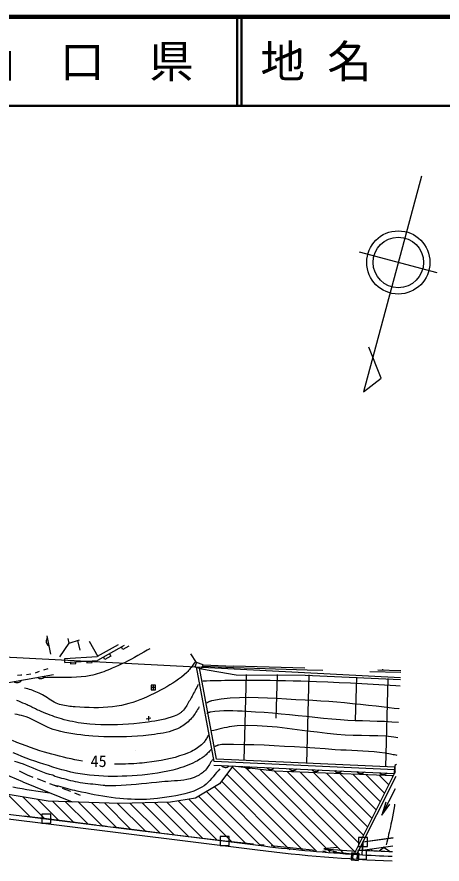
# Model space of a CAD drawing. Units: millimetres, scale not verified. Extents: x 40000 to 680000, y 20000 to 380000.
# Drawn here: x 343046 to 390768, y 284846 to 380000 of the extents above; entities that cross this region are included whole.
import ezdxf
from ezdxf.enums import TextEntityAlignment as Align

# ---------------------------------------------------------------- set-up
doc = ezdxf.new("R2010")
doc.units = ezdxf.units.MM
doc.header["$LTSCALE"] = 1000
for name, color, linetype, lineweight in [('M-BGD', 7, 'Continuous', 25), ('M-BMK-ROW', 30, 'Continuous', 25), ('M-TTL', 2, 'Continuous', 140), ('M-TTL-LINE', 7, 'Continuous', 50)]:
    doc.layers.add(name, color=color, linetype=linetype, lineweight=lineweight)
doc.layers.add('M-TTL-TXT', color=7, linetype='Continuous')
doc.styles.add('ＭＳ ゴシック', font='')
doc.styles.get('ＭＳ ゴシック').set_extended_font_data('MS Gothic')

msp = doc.modelspace()

# ---------------------------------------------------------------- linework, layer by layer
at = {"layer": 'M-BGD'}
for p, q in [((388453, 362107), (381966, 337900)), ((390230, 351253), (381515, 353583)), ((383944, 339436), (382531, 342924)), ((381966, 337900), (383944, 339436)), ((346415, 310479), (346799, 308413)), ((312487, 309617), (386105, 305818)), ((348867, 309675), (347822, 308108)), ((348770, 310183), (348867, 309675)), ((348907, 309673), (350067, 310020)), ((350130, 308870), (349890, 309967)), ((351140, 309886), (352143, 308165)), ((354427, 309473), (352068, 308161)), ((355098, 309389), (352082, 307711)), ((363185, 307501), (362581, 308449)), ((348408, 307945), (352068, 308161)), ((348435, 307495), (348408, 307945)), ((348435, 307495), (352082, 307711)), ((363185, 307501), (363020, 307018)), ((363942, 307242), (363185, 307501)), ((345557, 306473), (345081, 306303)), ((346509, 306780), (346037, 306626)), ((363020, 307018), (363777, 306760)), ((365188, 296355), (363202, 307002)), ((365440, 296644), (363527, 306890)), ((363777, 306760), (363942, 307242)), ((363779, 306764), (367638, 306101)), ((363942, 307242), (367356, 307075)), ((375357, 306845), (367356, 307075)), ((386130, 306358), (382674, 306450)), ((386139, 306558), (383556, 306626)), ((384101, 306735), (384101, 306612)), ((333855, 303822), (347133, 306122)), ((344605, 306165), (344104, 306117)), ((367638, 306101), (375403, 306068)), ((368769, 306141), (368514, 296505)), ((372161, 301240), (372290, 306126)), ((375403, 306068), (386095, 305594)), ((375811, 306095), (375549, 296186)), ((381059, 301016), (381187, 305857)), ((384694, 305701), (384433, 295784)), ((358601, 304683), (358101, 304683)), ((358351, 304933), (358351, 304433)), ((358063, 301218), (357563, 301123)), ((357813, 301468), (357813, 300968)), ((356322, 297596), (356332, 297586)), ((343689, 294082), (338807, 296166)), ((365162, 295960), (385436, 295034)), ((385449, 295438), (365188, 296355)), ((385462, 295738), (365440, 296644)), ((343287, 295303), (344195, 294865)), ((376664, 286305), (367210, 295759)), ((378200, 286183), (368693, 295690)), ((379722, 286075), (370301, 295497)), ((380993, 286219), (371908, 295304)), ((381466, 287160), (373386, 295240)), ((381939, 288101), (374858, 295182)), ((382412, 289043), (376331, 295123)), ((382885, 289984), (377804, 295065)), ((383358, 290925), (379276, 295006)), ((385506, 295197), (380924, 286082)), ((385431, 295039), (385462, 295738)), ((343689, 294082), (349252, 291830)), ((344195, 294865), (344837, 294621)), ((345304, 294443), (346239, 294088)), ((373680, 286461), (365999, 294142)), ((375112, 286443), (366604, 294950)), ((383831, 291866), (380749, 294948)), ((385590, 294696), (381249, 286062)), ((384304, 292807), (382222, 294889)), ((384777, 293748), (383695, 294831)), ((385281, 294659), (385167, 294772)), ((346707, 293911), (347642, 293556)), ((348109, 293378), (349044, 293023)), ((372006, 286721), (365210, 293516)), ((372702, 294000), (372712, 293990)), ((376520, 293940), (376530, 293930)), ((384014, 290334), (385527, 293343)), ((344530, 290155), (342020, 292665)), ((346146, 289953), (343713, 292386)), ((349511, 292846), (350153, 292602)), ((367157, 287327), (362352, 292132)), ((368773, 287125), (363436, 292462)), ((370390, 286923), (364323, 292989)), ((347762, 289751), (345406, 292107)), ((349379, 289549), (347027, 291901)), ((350995, 289347), (348488, 291854)), ((352611, 289145), (349948, 291807)), ((354227, 288943), (351409, 291761)), ((355844, 288741), (352870, 291714)), ((357460, 288539), (354331, 291667)), ((359076, 288337), (355723, 291689)), ((360692, 288135), (357102, 291725)), ((362308, 287933), (358481, 291760)), ((363925, 287731), (359860, 291795)), ((365541, 287529), (361130, 291939)), ((339146, 290304), (369457, 286515)), ((339211, 290820), (369522, 287031)), ((381884, 287324), (385271, 287802)), ((369457, 286515), (370052, 286441)), ((369522, 287031), (370117, 286957)), ((377484, 286560), (381120, 286304)), ((381884, 287324), (381834, 286408)), ((381834, 286408), (385228, 286888)), ((382967, 286351), (382704, 286531)), ((384322, 286760), (383721, 286308)), ((384873, 286257), (384171, 286738)), ((380610, 286102), (380559, 285303)), ((380750, 285943), (380719, 285444)), ((380750, 285943), (381249, 285911)), ((381249, 285911), (381218, 285412)), ((381409, 286052), (381358, 285253)), ((380559, 285303), (381358, 285253)), ((380719, 285444), (381218, 285412))]:
    msp.add_line(p, q, dxfattribs=at)
for points in [[(355594, 309326), (355596, 309322), (354922, 308948), (354776, 309210)], [(357951, 309030), (357682, 308868), (357304, 308648), (356955, 308450), (356605, 308255), (356253, 308062), (355899, 307872), (355543, 307687), (355186, 307505), (354826, 307328), (354463, 307157), (354098, 306991), (353730, 306832), (353496, 306733), (353261, 306635), (353025, 306539), (352788, 306446), (352549, 306357), (352309, 306273), (352067, 306196), (351823, 306125), (351577, 306064), (351328, 306012), (350797, 305926), (350262, 305867), (349724, 305829), (349185, 305808), (348644, 305799), (348103, 305797), (347561, 305799), (347019, 305800), (346478, 305794), (345939, 305777)], [(353429, 308460), (353575, 308198), (352901, 307823), (352756, 308085)], [(363045, 307535), (362953, 307416), (362863, 307295), (362775, 307173), (362687, 307051), (362598, 306929), (362507, 306809), (362414, 306691), (362317, 306577), (362215, 306467), (362108, 306363), (361812, 306104), (361507, 305855), (361193, 305618), (360871, 305390), (360542, 305171), (360208, 304961), (359868, 304759), (359524, 304565), (359177, 304377), (358827, 304195), (358440, 304001), (358050, 303813), (357655, 303631), (357257, 303458), (356855, 303294), (356448, 303142), (356038, 303002), (355624, 302876), (355207, 302766), (354785, 302672), (354271, 302581), (353754, 302511), (353234, 302460), (352712, 302427), (352189, 302409), (351664, 302405), (351140, 302414), (350615, 302433), (350092, 302461), (349571, 302496), (349375, 302512), (349178, 302530), (348981, 302551), (348785, 302576), (348590, 302606), (348396, 302641), (348203, 302682), (348012, 302729), (347823, 302785), (347638, 302848), (347432, 302933), (347233, 303032), (347040, 303142), (346850, 303261), (346662, 303384), (346475, 303508), (346288, 303632), (346098, 303750), (345904, 303861), (345704, 303961), (345529, 304041), (345352, 304120), (345174, 304196), (344995, 304269), (344814, 304339), (344632, 304404), (344448, 304464), (344263, 304518), (344077, 304565), (343888, 304605)], [(349043, 307531), (349055, 307332), (349662, 307367), (349651, 307567)], [(350866, 307639), (350878, 307439), (351486, 307475), (351474, 307675)], [(377386, 306591), (375628, 306637), (367348, 306875), (363932, 307043)], [(343610, 306067), (343470, 306060), (343113, 306035)], [(363895, 305432), (364307, 305441), (364719, 305450), (365131, 305461), (365544, 305471), (365956, 305481), (366368, 305491), (366780, 305499), (367192, 305505), (367604, 305510), (368017, 305511), (368881, 305510), (369745, 305505), (370609, 305498), (371473, 305487), (372337, 305472), (373201, 305455), (374065, 305434), (374929, 305410), (375792, 305383), (376656, 305353), (377933, 305303), (379210, 305251), (380487, 305193), (381764, 305131), (383041, 305064), (384317, 304992), (385593, 304914), (386062, 304883)], [(363397, 305016), (363310, 304851), (363223, 304686), (363138, 304521), (363052, 304356), (362966, 304190), (362880, 304026), (362792, 303862), (362703, 303698), (362612, 303536), (362518, 303375), (362437, 303236), (362357, 303095), (362278, 302954), (362198, 302813), (362116, 302673), (362031, 302536), (361942, 302402), (361848, 302272), (361747, 302147), (361639, 302028), (361588, 301977), (361536, 301929), (361481, 301882), (361424, 301838), (361366, 301795), (361306, 301755), (361244, 301717), (361182, 301682), (361118, 301648), (361053, 301618), (360709, 301473), (360358, 301345), (360002, 301233), (359640, 301134), (359275, 301048), (358906, 300972), (358536, 300905), (358164, 300844), (357792, 300790), (357421, 300739), (356804, 300663), (356185, 300600), (355565, 300550), (354943, 300512), (354321, 300488), (353698, 300477), (353075, 300479), (352453, 300494), (351831, 300522), (351211, 300563), (350891, 300592), (350571, 300628), (350252, 300672), (349933, 300723), (349616, 300780), (349300, 300843), (348985, 300912), (348671, 300986), (348359, 301065), (348048, 301149), (347789, 301224), (347533, 301305), (347279, 301391), (347025, 301481), (346774, 301576), (346523, 301674), (346273, 301775), (346024, 301877), (345776, 301982), (345528, 302086), (345392, 302146), (345256, 302209), (345122, 302274), (344988, 302341), (344855, 302408), (344721, 302476), (344587, 302542), (344453, 302608), (344318, 302671), (344181, 302731), (343951, 302830), (343721, 302929), (343490, 303028), (343258, 303126), (343026, 303221)], [(364371, 302975), (364426, 303000), (364480, 303026), (364535, 303053), (364589, 303081), (364643, 303108), (364698, 303134), (364754, 303158), (364810, 303180), (364867, 303198), (364925, 303213), (365954, 303392), (366990, 303509), (368032, 303572), (369079, 303590), (370130, 303573), (371183, 303531), (372236, 303472), (373289, 303407), (374340, 303343), (375388, 303292), (376278, 303250), (377168, 303196), (378057, 303132), (378945, 303059), (379833, 302979), (380720, 302891), (381607, 302799), (382494, 302702), (383380, 302601), (384265, 302499), (384822, 302434), (385379, 302369), (385935, 302301), (385942, 302300)], [(363514, 302496), (363416, 302354), (363322, 302209), (363229, 302063), (363136, 301916), (363043, 301771), (362948, 301626), (362849, 301485), (362745, 301348), (362635, 301216), (362518, 301090), (362389, 300964), (362256, 300840), (362119, 300721), (361978, 300605), (361833, 300495), (361684, 300390), (361532, 300291), (361376, 300199), (361216, 300113), (361053, 300036), (360749, 299911), (360438, 299803), (360121, 299711), (359800, 299632), (359475, 299565), (359148, 299507), (358819, 299457), (358489, 299412), (358160, 299372), (357831, 299333), (357208, 299266), (356582, 299212), (355956, 299170), (355328, 299141), (354700, 299124), (354072, 299119), (353443, 299126), (352816, 299144), (352189, 299174), (351563, 299216), (351112, 299253), (350661, 299296), (350211, 299346), (349761, 299404), (349313, 299472), (348866, 299549), (348422, 299637), (347981, 299738), (347544, 299851), (347110, 299977), (346794, 300088), (346485, 300217), (346182, 300361), (345882, 300514), (345585, 300673), (345287, 300832), (344988, 300987), (344686, 301134), (344378, 301268), (344064, 301383), (343818, 301459), (343570, 301527), (343320, 301587), (343068, 301641), (342815, 301690)], [(364371, 301786), (364410, 301802), (364449, 301820), (364488, 301838), (364527, 301857), (364566, 301875), (364605, 301892), (364645, 301908), (364685, 301923), (364725, 301935), (364767, 301944), (365267, 302024), (365770, 302075), (366276, 302100), (366783, 302105), (367292, 302093), (367802, 302070), (368313, 302039), (368823, 302005), (369332, 301972), (369840, 301944), (370793, 301891), (371745, 301821), (372696, 301737), (373647, 301643), (374597, 301543), (375547, 301440), (376497, 301338), (377448, 301240), (378399, 301151), (379351, 301073), (380175, 301020), (381001, 300983), (381827, 300955), (382654, 300932), (383481, 300908), (384307, 300878), (385131, 300837), (385872, 300786)], [(385791, 299036), (385358, 299106), (384458, 299194), (383548, 299242), (382631, 299264), (381711, 299275), (380793, 299289), (379880, 299322), (378975, 299386), (377853, 299506), (376732, 299644), (375611, 299792), (374489, 299941), (373368, 300082), (372246, 300207), (371123, 300307), (370000, 300372), (368876, 300394), (367752, 300364), (367459, 300341), (367168, 300304), (366878, 300256), (366590, 300199), (366302, 300136), (366015, 300068), (365728, 299999), (365440, 299930), (365153, 299865), (364865, 299805)], [(364547, 299334), (364484, 299236), (364424, 299137), (364366, 299036), (364308, 298935), (364249, 298834), (364189, 298735), (364125, 298639), (364058, 298546), (363985, 298457), (363906, 298373), (363767, 298243), (363622, 298119), (363471, 298002), (363315, 297890), (363155, 297785), (362991, 297686), (362823, 297593), (362652, 297505), (362479, 297424), (362304, 297348), (361809, 297155), (361306, 296984), (360795, 296834), (360279, 296701), (359757, 296585), (359232, 296484), (358704, 296396), (358175, 296320), (357645, 296253), (357115, 296195), (356805, 296165), (356494, 296139), (356182, 296118), (355870, 296101), (355558, 296089), (355246, 296080), (354933, 296076), (354621, 296075), (354309, 296078), (353997, 296085)], [(350411, 296414), (349978, 296488), (349545, 296569), (349114, 296656), (348684, 296750), (348256, 296849), (347828, 296954), (347402, 297063), (346976, 297176), (346552, 297292), (346129, 297412), (345607, 297570), (345091, 297743), (344578, 297926), (344067, 298118), (343558, 298315), (343050, 298514), (342542, 298712)], [(365251, 298053), (365296, 298073), (365340, 298094), (365384, 298116), (365428, 298138), (365472, 298159), (365516, 298180), (365561, 298200), (365607, 298217), (365653, 298232), (365700, 298245), (365863, 298276), (366028, 298299), (366194, 298313), (366360, 298321), (366527, 298324), (366695, 298323), (366863, 298320), (367031, 298315), (367198, 298311), (367365, 298309), (368507, 298294), (369648, 298264), (370789, 298222), (371930, 298169), (373070, 298107), (374210, 298038), (375350, 297964), (376490, 297887), (377629, 297809), (378768, 297732), (379391, 297695), (380015, 297665), (380640, 297637), (381264, 297608), (381888, 297576), (382512, 297535), (383133, 297482), (383752, 297415), (384369, 297328), (384982, 297220), (385129, 297193), (385279, 297167), (385429, 297141), (385580, 297113), (385701, 297086)], [(364867, 297732), (364766, 297635), (364667, 297534), (364569, 297432), (364471, 297330), (364373, 297229), (364273, 297129), (364171, 297032), (364066, 296940), (363956, 296852), (363842, 296771), (363587, 296610), (363327, 296459), (363060, 296317), (362788, 296184), (362512, 296059), (362233, 295943), (361949, 295835), (361664, 295734), (361376, 295641), (361087, 295554), (360531, 295404), (359970, 295272), (359404, 295157), (358836, 295058), (358264, 294973), (357690, 294901), (357114, 294842), (356538, 294792), (355962, 294753), (355386, 294721), (354860, 294701), (354333, 294689), (353806, 294687), (353279, 294695), (352752, 294713), (352225, 294742), (351700, 294783), (351175, 294836), (350653, 294900), (350133, 294978), (349616, 295071), (349103, 295180), (348592, 295304), (348085, 295440), (347579, 295587), (347076, 295740), (346574, 295900), (346072, 296062), (345572, 296225), (345072, 296387), (344575, 296557), (344083, 296744), (343595, 296941), (343109, 297144), (342622, 297348)], [(364995, 296579), (364908, 296449), (364824, 296316), (364742, 296181), (364660, 296046), (364578, 295912), (364493, 295780), (364404, 295651), (364309, 295527), (364208, 295409), (364098, 295298), (363986, 295198), (363870, 295103), (363750, 295013), (363625, 294928), (363497, 294847), (363366, 294772), (363232, 294703), (363096, 294639), (362957, 294581), (362817, 294529), (362478, 294426), (362134, 294345), (361785, 294284), (361433, 294239), (361077, 294205), (360720, 294179), (360363, 294158), (360005, 294137), (359648, 294112), (359294, 294081), (358725, 294021), (358155, 293960), (357586, 293900), (357016, 293842), (356446, 293788), (355876, 293739), (355306, 293698), (354735, 293665), (354164, 293643), (353592, 293632), (353506, 293632), (353419, 293632), (353333, 293633), (353246, 293635), (353160, 293638), (353073, 293642), (352987, 293648), (352901, 293654), (352815, 293663), (352729, 293673), (352442, 293708), (352154, 293740), (351866, 293771), (351577, 293802), (351289, 293833), (351001, 293866), (350714, 293902), (350427, 293942), (350141, 293987), (349856, 294037), (349603, 294089), (349350, 294145), (349099, 294206), (348848, 294271), (348598, 294337), (348348, 294406), (348098, 294475), (347848, 294543), (347598, 294611), (347348, 294676), (347318, 294686), (347289, 294700), (347261, 294716), (347234, 294734), (347207, 294753), (347180, 294771), (347153, 294789), (347125, 294804), (347095, 294817), (347065, 294825), (346685, 294917), (346312, 295032), (345944, 295165), (345581, 295312), (345219, 295468), (344859, 295627), (344497, 295784), (344134, 295935), (343767, 296073), (343395, 296195), (343081, 296284), (342766, 296365)], [(385651, 296023), (385474, 295925), (385474, 295062)], [(385321, 294766), (371962, 295297), (367285, 295860), (365787, 293859), (363074, 292246), (360288, 291806), (354569, 291660), (346568, 291915), (338218, 293291), (331254, 294226), (326786, 293614), (319824, 292593)], [(365818, 295542), (365622, 295332), (365432, 295112), (365246, 294888), (365062, 294662), (364875, 294439), (364683, 294222), (364484, 294015), (364274, 293822), (364051, 293646), (363812, 293490), (363358, 293252), (362889, 293049), (362405, 292877), (361911, 292733), (361407, 292611), (360897, 292509), (360383, 292422), (359867, 292346), (359352, 292278), (358841, 292213), (358419, 292167), (357996, 292134), (357572, 292112), (357147, 292102), (356722, 292102), (356297, 292110), (355872, 292127), (355447, 292150), (355022, 292179), (354599, 292213), (354116, 292260), (353634, 292319), (353153, 292387), (352673, 292464), (352194, 292548), (351715, 292638), (351238, 292733), (350762, 292831), (350286, 292932), (349811, 293034), (349544, 293094), (349278, 293157), (349013, 293223), (348749, 293292), (348485, 293362), (348221, 293434), (347957, 293506), (347694, 293578), (347430, 293649), (347165, 293718)], [(346736, 292798), (346220, 292887), (345702, 292968), (345184, 293045), (344665, 293120), (344146, 293198), (343629, 293281), (343113, 293373), (342601, 293476)], [(384465, 291786), (384014, 290334), (384911, 291562)], [(385446, 291579), (385412, 291383), (385342, 290969), (385270, 290554), (385196, 290140), (385117, 289727), (385031, 289316), (384968, 289026), (384904, 288736), (384841, 288447), (384775, 288158), (384708, 287869), (384637, 287581), (384563, 287294), (384485, 287008)], [(378997, 286704), (377484, 286560), (378962, 286205)]]:
    msp.add_lwpolyline(points, dxfattribs=at)
msp.add_lwpolyline([(358601, 304933), (358101, 304933), (358101, 304433), (358601, 304433)], close=True, dxfattribs=at)
for radius in [3548, 2836]:
    msp.add_circle((385860, 352425), radius, dxfattribs=at)
for centre, radius, start, end in [((346995, 309900), 665, 144.90111, 236.1555), ((343081, 305831), 604, 231.8293, 327.83169), ((345736, 306291), 604, 231.82913, 327.83249), ((366449, 296244), 546, 216.75496, 318.06393), ((368982, 296130), 546, 216.75584, 318.06373), ((371515, 296015), 546, 216.75473, 318.06483), ((374048, 295900), 546, 216.75496, 318.06393), ((376581, 295786), 546, 216.75448, 318.06505), ((379114, 295671), 546, 216.75496, 318.06393), ((381647, 295557), 546, 216.75496, 318.06393), ((384180, 295442), 546, 216.75473, 318.06483), ((391471, 462645), 177500, 262.87571, 262.87588), ((392066, 462570), 177500, 262.87571, 267.76712), ((392066, 462570), 176980, 262.87571, 266.28578), ((159992, -1389395), 1683170, 83.14042, 84.31776), ((392254, 462799), 177080, 266.22967, 266.48851), ((392066, 462570), 176980, 266.54478, 267.76835), ((392066, 462570), 176460, 266.67576, 267.76958), ((159992, -1389395), 1682850, 83.14042, 84.31776)]:
    msp.add_arc(centre, radius, start, end, dxfattribs=at)
at = {"layer": 'M-BMK-ROW'}
for p, q in [((343773, 290275), (346348, 289956)), ((346848, 290456), (345848, 290456)), ((345848, 290456), (345848, 289456)), ((346848, 289456), (346848, 290456)), ((345848, 289456), (346848, 289456)), ((346348, 289956), (351892, 289261)), ((352686, 289161), (353083, 289112)), ((353877, 289012), (358838, 288390)), ((359632, 288290), (360028, 288241)), ((360822, 288141), (366366, 287446)), ((366866, 287946), (365866, 287946)), ((365866, 287946), (365866, 286946)), ((366366, 287446), (369608, 287117)), ((366866, 286946), (366866, 287946)), ((382384, 287824), (381384, 287824)), ((381384, 287824), (381384, 286824)), ((381884, 287324), (385271, 287812)), ((382384, 286824), (382384, 287824)), ((365866, 286946), (366866, 286946)), ((370404, 287036), (370802, 286996)), ((371598, 286915), (376573, 286410)), ((381384, 286824), (382384, 286824)), ((381805, 285879), (381884, 287324)), ((377368, 286329), (377766, 286289)), ((378562, 286208), (381805, 285879)), ((382305, 286379), (381305, 286379)), ((381305, 286379), (381305, 285379)), ((382305, 285379), (382305, 286379)), ((381305, 285379), (382305, 285379))]:
    msp.add_line(p, q, dxfattribs=at)
at = {"layer": 'M-TTL'}
msp.add_line((680000, 380000), (40000, 380000), dxfattribs=at)
at = {"layer": 'M-TTL-LINE'}
for p, q in [((367750, 380000), (367750, 370000)), ((368250, 380000), (368250, 370000)), ((40000, 370000), (680000, 370000))]:
    msp.add_line(p, q, dxfattribs=at)

# ---------------------------------------------------------------- texts
at = {"layer": 'M-BGD', "style": 'ＭＳ ゴシック'}
msp.add_text('45', height=1320, dxfattribs=at).set_placement((352215, 296407), align=Align.MIDDLE_CENTER)
at = {"layer": 'M-TTL-TXT', "style": 'ＭＳ ゴシック'}
msp.add_text('山\u3000口\u3000県', height=3666, dxfattribs=at).set_placement((350375, 375000), align=Align.MIDDLE_CENTER)
msp.add_text('地 名', height=3666, dxfattribs=at).set_placement((370380, 375000), align=Align.MIDDLE_LEFT)

doc.saveas('drawing.dxf')
